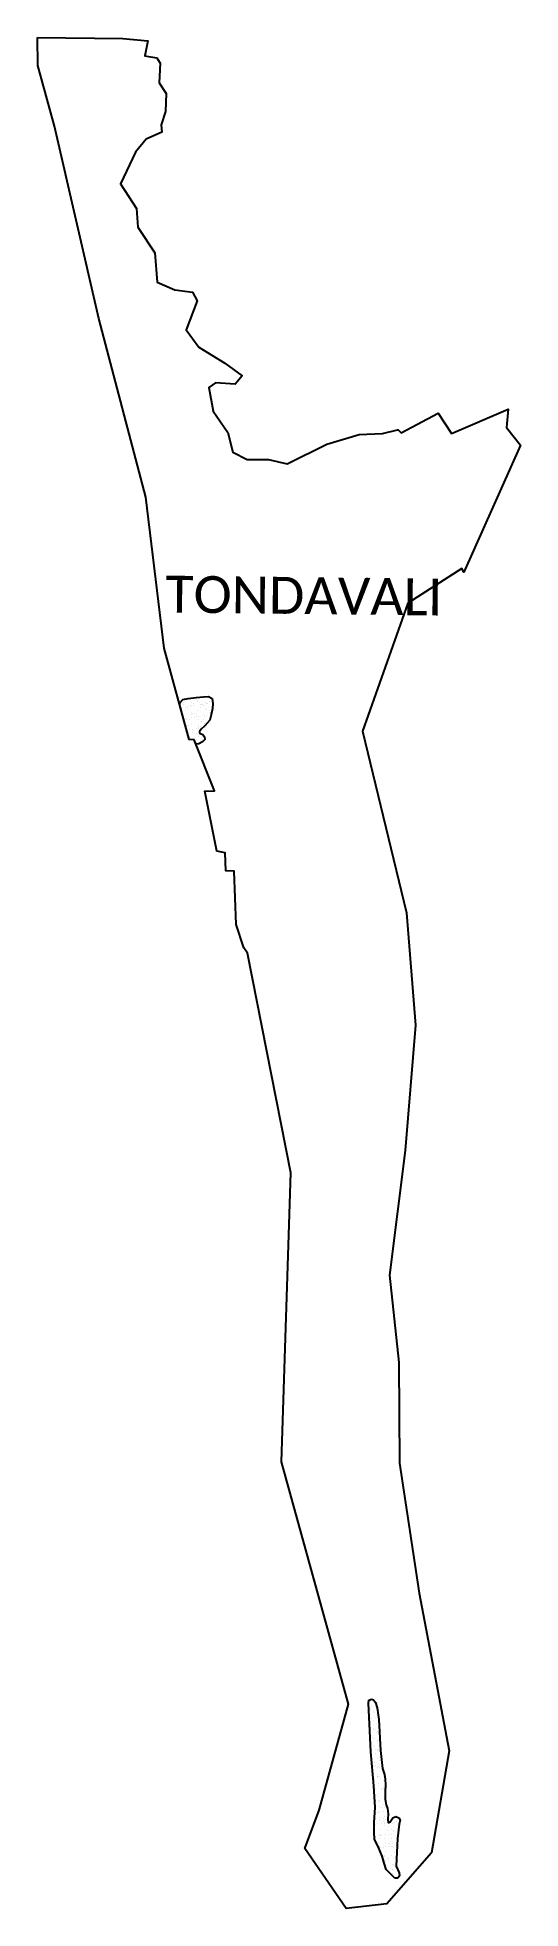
# Model space of a CAD drawing. Header units: metres. Extents: x 333981 to 336087, y 1779321 to 1787486.
import ezdxf

# ---------------------------------------------------------------- set-up
doc = ezdxf.new("R2010")
doc.units = ezdxf.units.M
doc.layers.add('SAND DUNES', color=42, linetype='Continuous')
doc.layers.add('VILLAGE NAME', color=250, linetype='Continuous')

msp = doc.modelspace()

# ---------------------------------------------------------------- linework, layer by layer
at = {"color": 3}
msp.add_lwpolyline([(333981.4, 1787485.7), (334353.8, 1787480.5), (334462.6, 1787470.5), (334448.9, 1787404.7), (334501.9, 1787396.4), (334516.3, 1787373.5), (334512.5, 1787287.3), (334542.5, 1787241.3), (334539.5, 1787163.2), (334520.2, 1787104.1), (334523.9, 1787071.9), (334455.1, 1787041.6), (334409, 1786985.4), (334342.7, 1786846.2), (334413.3, 1786739.1), (334418.7, 1786657.6), (334493.1, 1786545.2), (334503.9, 1786417.4), (334579.7, 1786384), (334657.3, 1786374.4), (334677.6, 1786336.9), (334629.1, 1786209.8), (334685.6, 1786134.9), (334798.2, 1786064.6), (334874, 1786008.9), (334842.9, 1785973.5), (334758.3, 1785977.9), (334729.2, 1785958.3), (334747, 1785855.7), (334810.8, 1785761.5), (334833.8, 1785675.8), (334895.9, 1785643.7), (334988.6, 1785644.7), (335070.5, 1785625.5), (335243.3, 1785711), (335383.4, 1785753.1), (335486, 1785758.1), (335551.6, 1785772.9), (335553.8, 1785773.4), (335567.1, 1785761.1), (335728.6, 1785846), (335785.8, 1785757.4), (336033, 1785863), (336026, 1785783.6), (336087.5, 1785706.7), (335840.3, 1785152), (335831.6, 1785169.1), (335596.8, 1785016.6), (335398.4, 1784458.4), (335590.1, 1783666.3), (335628.8, 1783176), (335584.6, 1782628.5), (335516.8, 1782084.4), (335557, 1781704.4), (335559.1, 1781264.8), (335646.1, 1780698.1), (335776.1, 1780009.4), (335700, 1779564.2), (335504.1, 1779342.4), (335327.2, 1779321.3), (335147.3, 1779583.9), (335209.5, 1779751.1), (335336.9, 1780212.5), (335045.4, 1781270.1), (335086, 1782531), (334897.1, 1783489.6), (334880.6, 1783512.9), (334847.3, 1783615.1), (334839, 1783848.1), (334802.7, 1783849.4), (334799, 1783927.5), (334763.6, 1783934.9), (334710.7, 1784196.7), (334752.5, 1784198.7), (334664.1, 1784420.4), (334642.1, 1784421.9), (334534.3, 1784820.3), (334453.4, 1785479.8), (334249.4, 1786259.8), (334056, 1787098.4), (333982.7, 1787362.8), (333981.4, 1787485.7)], dxfattribs=at)
at = {"layer": 'SAND DUNES'}
for p, q in [((334603.7, 1784584.3), (334615, 1784596.5)), ((334615, 1784596.5), (334638.3, 1784601)), ((334638.3, 1784601), (334673.4, 1784605.4)), ((334673.4, 1784605.4), (334705.9, 1784609.2)), ((334705.9, 1784609.2), (334727.4, 1784610.4)), ((334727.4, 1784610.4), (334742.6, 1784600.7)), ((334742.6, 1784600.7), (334745.8, 1784578.8)), ((334600.9, 1784574.3), (334603.7, 1784584.3)), ((334732.5, 1784507.4), (334710.5, 1784482.4)), ((334739.3, 1784529.6), (334732.5, 1784507.4)), ((334745, 1784558), (334739.3, 1784529.6)), ((334745.8, 1784578.8), (334745, 1784558)), ((334694.8, 1784467.2), (334688.5, 1784457.3)), ((334688.5, 1784457.3), (334688.5, 1784450)), ((334688.5, 1784450), (334701.7, 1784444.3)), ((334710.5, 1784482.4), (334694.8, 1784467.2)), ((334701.7, 1784444.3), (334709.2, 1784433.7)), ((334709.2, 1784433.7), (334710.5, 1784421.8)), ((334685.5, 1784403), (334671.5, 1784402)), ((334701.2, 1784411.6), (334685.5, 1784403)), ((334710.5, 1784421.8), (334701.2, 1784411.6)), ((335424.9, 1780217.7), (335426.5, 1780231.2)), ((335434.9, 1780005.8), (335424.9, 1780217.7)), ((335426.5, 1780231.2), (335437, 1780234.6)), ((335437, 1780234.6), (335446.6, 1780232.6)), ((335446.6, 1780232.6), (335455, 1780220.6)), ((335455, 1780220.6), (335462.9, 1780197.7)), ((335462.9, 1780197.7), (335470.2, 1780145.8)), ((335470.2, 1780145.8), (335477.2, 1780010.7)), ((335447.9, 1779856.6), (335434.9, 1780005.8)), ((335477.2, 1780010.7), (335485.1, 1779932.4)), ((335454.3, 1779762.7), (335447.9, 1779856.6)), ((335485.1, 1779932.4), (335494.1, 1779906.4)), ((335494.1, 1779906.4), (335497.5, 1779886)), ((335497.5, 1779886), (335499.2, 1779860.1)), ((335499.2, 1779860.1), (335497.8, 1779831.2)), ((335497.8, 1779831.2), (335496.7, 1779799.3)), ((335496.7, 1779799.3), (335501.6, 1779773.4)), ((335501.6, 1779773.4), (335506.8, 1779757.6)), ((335449.5, 1779696.5), (335454.3, 1779762.7)), ((335449.6, 1779653.3), (335449.5, 1779696.5)), ((335506.8, 1779757.6), (335510.1, 1779734)), ((335510.1, 1779734), (335509.5, 1779711.6)), ((335509.5, 1779711.6), (335509.8, 1779695.8)), ((335509.8, 1779695.8), (335518.7, 1779699.2)), ((335518.7, 1779699.2), (335530.8, 1779717.2)), ((335530.8, 1779717.2), (335543.2, 1779722.5)), ((335543.2, 1779722.5), (335556.7, 1779716.7)), ((335558.4, 1779689.6), (335550.9, 1779626.6)), ((335556.7, 1779716.7), (335562, 1779706.6)), ((335562, 1779706.6), (335558.4, 1779689.6)), ((335450.5, 1779623.6), (335449.6, 1779653.3)), ((335470.3, 1779585.4), (335450.5, 1779623.6)), ((335550.9, 1779626.6), (335545.7, 1779506.9)), ((335483.9, 1779549.4), (335470.3, 1779585.4)), ((335492.5, 1779519.6), (335483.9, 1779549.4)), ((335501.2, 1779491.8), (335492.5, 1779519.6)), ((335539.1, 1779453.3), (335501.2, 1779491.8)), ((335551.9, 1779454.7), (335539.1, 1779453.3)), ((335545.7, 1779506.9), (335551.8, 1779490.2)), ((335551.8, 1779490.2), (335559, 1779476.6)), ((335559.3, 1779464.7), (335551.9, 1779454.7)), ((335559, 1779476.6), (335559.3, 1779464.7))]:
    msp.add_line(p, q, dxfattribs=at)
at = {"layer": 'SAND DUNES', "linetype": 'Continuous'}
for p, q in [((334627.1, 1784588), (334627.1, 1784588)), ((334627.1, 1784588), (334627.1, 1784588)), ((334673.5, 1784595.3), (334673.5, 1784595.3)), ((334673.5, 1784595.3), (334673.5, 1784595.3)), ((334677.1, 1784591.9), (334677.1, 1784591.9)), ((334677.1, 1784591.9), (334677.1, 1784591.9)), ((334679.5, 1784588.4), (334679.5, 1784588.4)), ((334679.5, 1784588.4), (334679.5, 1784588.4)), ((334705.4, 1784608), (334705.4, 1784608)), ((334705.4, 1784608), (334705.4, 1784608)), ((334730.6, 1784587.9), (334730.6, 1784587.9)), ((334730.6, 1784587.9), (334730.6, 1784587.9)), ((334609.6, 1784563.9), (334609.6, 1784563.9)), ((334609.6, 1784563.9), (334609.6, 1784563.9)), ((334613.2, 1784578.1), (334613.2, 1784578.1)), ((334613.2, 1784578.1), (334613.2, 1784578.1)), ((334614.1, 1784529.8), (334614.1, 1784529.8)), ((334614.1, 1784529.8), (334614.1, 1784529.8)), ((334616.9, 1784574.7), (334616.9, 1784574.7)), ((334616.9, 1784574.7), (334616.9, 1784574.7)), ((334627.8, 1784514.5), (334627.8, 1784514.5)), ((334627.8, 1784514.5), (334627.8, 1784514.5)), ((334628.2, 1784549.5), (334628.2, 1784549.5)), ((334628.2, 1784549.5), (334628.2, 1784549.5)), ((334628.5, 1784560.4), (334628.5, 1784560.4)), ((334628.5, 1784560.4), (334628.5, 1784560.4)), ((334629.2, 1784510.9), (334629.2, 1784510.9)), ((334629.2, 1784510.9), (334629.2, 1784510.9)), ((334634.2, 1784558.7), (334634.2, 1784558.7)), ((334634.2, 1784558.7), (334634.2, 1784558.7)), ((334636.8, 1784567.4), (334636.8, 1784567.4)), ((334636.8, 1784567.4), (334636.8, 1784567.4)), ((334644.3, 1784510.3), (334644.3, 1784510.3)), ((334644.3, 1784510.3), (334644.3, 1784510.3)), ((334647.2, 1784568.7), (334647.2, 1784568.7)), ((334647.2, 1784568.7), (334647.2, 1784568.7)), ((334652.1, 1784585.1), (334652.1, 1784585.1)), ((334652.1, 1784585.1), (334652.1, 1784585.1)), ((334652.4, 1784567.9), (334652.4, 1784567.9)), ((334652.4, 1784567.9), (334652.4, 1784567.9)), ((334653.4, 1784529.3), (334653.4, 1784529.3)), ((334653.4, 1784529.3), (334653.4, 1784529.3)), ((334654, 1784540.3), (334654, 1784540.3)), ((334654, 1784540.3), (334654, 1784540.3)), ((334655, 1784517.9), (334655, 1784517.9)), ((334655, 1784517.9), (334655, 1784517.9)), ((334657.7, 1784536.9), (334657.7, 1784536.9)), ((334657.7, 1784536.9), (334657.7, 1784536.9)), ((334660.5, 1784579.7), (334660.5, 1784579.7)), ((334660.5, 1784579.7), (334660.5, 1784579.7)), ((334663.5, 1784570.7), (334663.5, 1784570.7)), ((334663.5, 1784570.7), (334663.5, 1784570.7)), ((334665.4, 1784519.2), (334665.4, 1784519.2)), ((334665.4, 1784519.2), (334665.4, 1784519.2)), ((334668, 1784535), (334668, 1784535)), ((334668, 1784535), (334668, 1784535)), ((334675, 1784520.9), (334675, 1784520.9)), ((334675, 1784520.9), (334675, 1784520.9)), ((334676.4, 1784529.5), (334676.4, 1784529.5)), ((334676.4, 1784529.5), (334676.4, 1784529.5)), ((334680.5, 1784549.9), (334680.5, 1784549.9)), ((334680.5, 1784549.9), (334680.5, 1784549.9)), ((334681.6, 1784511.3), (334681.6, 1784511.3)), ((334681.6, 1784511.3), (334681.6, 1784511.3)), ((334681.7, 1784521.3), (334681.7, 1784521.3)), ((334681.7, 1784521.3), (334681.7, 1784521.3)), ((334690.7, 1784574.2), (334690.7, 1784574.2)), ((334690.7, 1784574.2), (334690.7, 1784574.2)), ((334690.7, 1784560.2), (334690.7, 1784560.2)), ((334690.7, 1784560.2), (334690.7, 1784560.2)), ((334694.4, 1784575.9), (334694.4, 1784575.9)), ((334694.4, 1784575.9), (334694.4, 1784575.9)), ((334701.1, 1784575.5), (334701.1, 1784575.5)), ((334701.1, 1784575.5), (334701.1, 1784575.5)), ((334706.4, 1784569.5), (334706.4, 1784569.5)), ((334706.4, 1784569.5), (334706.4, 1784569.5)), ((334706.6, 1784510), (334706.6, 1784510)), ((334706.6, 1784510), (334706.6, 1784510)), ((334707.4, 1784531), (334707.4, 1784531)), ((334707.4, 1784531), (334707.4, 1784531)), ((334708.9, 1784524.7), (334708.9, 1784524.7)), ((334708.9, 1784524.7), (334708.9, 1784524.7)), ((334714.2, 1784557.5), (334714.2, 1784557.5)), ((334714.2, 1784557.5), (334714.2, 1784557.5)), ((334714.4, 1784584.9), (334714.4, 1784584.9)), ((334714.4, 1784584.9), (334714.4, 1784584.9)), ((334717.4, 1784577.5), (334717.4, 1784577.5)), ((334717.4, 1784577.5), (334717.4, 1784577.5)), ((334717.9, 1784554.2), (334717.9, 1784554.2)), ((334717.9, 1784554.2), (334717.9, 1784554.2)), ((334719.3, 1784526), (334719.3, 1784526)), ((334719.3, 1784526), (334719.3, 1784526)), ((334722.8, 1784579.5), (334722.8, 1784579.5)), ((334722.8, 1784579.5), (334722.8, 1784579.5)), ((334730.2, 1784534.7), (334730.2, 1784534.7)), ((334730.2, 1784534.7), (334730.2, 1784534.7)), ((334731.7, 1784549.3), (334731.7, 1784549.3)), ((334731.7, 1784549.3), (334731.7, 1784549.3)), ((334732.7, 1784510.8), (334732.7, 1784510.8)), ((334732.7, 1784510.8), (334732.7, 1784510.8)), ((334735.2, 1784538.1), (334735.2, 1784538.1)), ((334735.2, 1784538.1), (334735.2, 1784538.1)), ((334735.5, 1784528.1), (334735.5, 1784528.1)), ((334735.5, 1784528.1), (334735.5, 1784528.1)), ((334738.7, 1784529.3), (334738.7, 1784529.3)), ((334738.7, 1784529.3), (334738.7, 1784529.3)), ((334744.6, 1784580.9), (334744.6, 1784580.9)), ((334744.6, 1784580.9), (334744.6, 1784580.9)), ((334630, 1784479.6), (334630, 1784479.6)), ((334630, 1784479.6), (334630, 1784479.6)), ((334630.2, 1784472.4), (334630.2, 1784472.4)), ((334630.2, 1784472.4), (334630.2, 1784472.4)), ((334634.6, 1784485.3), (334634.6, 1784485.3)), ((334634.6, 1784485.3), (334634.6, 1784485.3)), ((334638.2, 1784481.9), (334638.2, 1784481.9)), ((334638.2, 1784481.9), (334638.2, 1784481.9)), ((334645.8, 1784429.4), (334645.8, 1784429.4)), ((334645.8, 1784429.4), (334645.8, 1784429.4)), ((334646, 1784465), (334646, 1784465)), ((334646, 1784465), (334646, 1784465)), ((334654.5, 1784490.8), (334654.5, 1784490.8)), ((334654.5, 1784490.8), (334654.5, 1784490.8)), ((334655.5, 1784452.2), (334655.5, 1784452.2)), ((334655.5, 1784452.2), (334655.5, 1784452.2)), ((334655.6, 1784465.9), (334655.6, 1784465.9)), ((334655.6, 1784465.9), (334655.6, 1784465.9)), ((334660.2, 1784460.1), (334660.2, 1784460.1)), ((334660.2, 1784460.1), (334660.2, 1784460.1)), ((334673.1, 1784468.5), (334673.1, 1784468.5)), ((334673.1, 1784468.5), (334673.1, 1784468.5)), ((334675.4, 1784447.5), (334675.4, 1784447.5)), ((334675.4, 1784447.5), (334675.4, 1784447.5)), ((334679, 1784444.1), (334679, 1784444.1)), ((334679, 1784444.1), (334679, 1784444.1)), ((334682.6, 1784472.8), (334682.6, 1784472.8)), ((334682.6, 1784472.8), (334682.6, 1784472.8)), ((334683.6, 1784469.8), (334683.6, 1784469.8)), ((334683.6, 1784469.8), (334683.6, 1784469.8)), ((334683.6, 1784434.2), (334683.6, 1784434.2)), ((334683.6, 1784434.2), (334683.6, 1784434.2)), ((334683.8, 1784484.8), (334683.8, 1784484.8)), ((334683.8, 1784484.8), (334683.8, 1784484.8)), ((334692.2, 1784479.4), (334692.2, 1784479.4)), ((334692.2, 1784479.4), (334692.2, 1784479.4)), ((334694.8, 1784502.5), (334694.8, 1784502.5)), ((334694.8, 1784502.5), (334694.8, 1784502.5)), ((334696.3, 1784428.1), (334696.3, 1784428.1)), ((334696.3, 1784428.1), (334696.3, 1784428.1)), ((334698.5, 1784499.1), (334698.5, 1784499.1)), ((334698.5, 1784499.1), (334698.5, 1784499.1)), ((334699.7, 1784434.6), (334699.7, 1784434.6)), ((334699.7, 1784434.6), (334699.7, 1784434.6)), ((334708.1, 1784429.2), (334708.1, 1784429.2)), ((334708.1, 1784429.2), (334708.1, 1784429.2)), ((334708.5, 1784492.4), (334708.5, 1784492.4)), ((334708.5, 1784492.4), (334708.5, 1784492.4)), ((334676.1, 1784409.9), (334676.1, 1784409.9)), ((334676.1, 1784409.9), (334676.1, 1784409.9)), ((334691.3, 1784419), (334691.3, 1784419)), ((334691.3, 1784419), (334691.3, 1784419)), ((334701.7, 1784420.3), (334701.7, 1784420.3)), ((334701.7, 1784420.3), (334701.7, 1784420.3)), ((335426.3, 1780199.8), (335426.3, 1780199.8)), ((335431.5, 1780226), (335431.5, 1780226)), ((335432.4, 1780187.5), (335432.4, 1780187.5)), ((335432.7, 1780192.4), (335432.7, 1780192.4)), ((335436.4, 1780203), (335436.4, 1780203)), ((335446, 1780181.4), (335446, 1780181.4)), ((335449.7, 1780178), (335449.7, 1780178)), ((335458.4, 1780207), (335458.4, 1780207)), ((335430.1, 1780123), (335430.1, 1780123)), ((335433.4, 1780148.9), (335433.4, 1780148.9)), ((335434, 1780111.5), (335434, 1780111.5)), ((335434.3, 1780110.4), (335434.3, 1780110.4)), ((335438.2, 1780151.4), (335438.2, 1780151.4)), ((335445.8, 1780100.7), (335445.8, 1780100.7)), ((335447.4, 1780106.9), (335447.4, 1780106.9)), ((335448.5, 1780142.2), (335448.5, 1780142.2)), ((335454.4, 1780153.5), (335454.4, 1780153.5)), ((335456.2, 1780101.9), (335456.2, 1780101.9)), ((335459.3, 1780168.5), (335459.3, 1780168.5)), ((335460.3, 1780129.9), (335460.3, 1780129.9)), ((335466.9, 1780161.9), (335466.9, 1780161.9)), ((335435.3, 1780071.8), (335435.3, 1780071.8)), ((335436.2, 1780033.3), (335436.2, 1780033.3)), ((335436.6, 1780047.8), (335436.6, 1780047.8)), ((335441.4, 1780066.8), (335441.4, 1780066.8)), ((335447.5, 1780033.6), (335447.5, 1780033.6)), ((335449.8, 1780061.3), (335449.8, 1780061.3)), ((335451.2, 1780030.2), (335451.2, 1780030.2)), ((335457.1, 1780016.5), (335457.1, 1780016.5)), ((335461.2, 1780091.4), (335461.2, 1780091.4)), ((335462.2, 1780052.9), (335462.2, 1780052.9)), ((335463.1, 1780014.3), (335463.1, 1780014.3)), ((335463.8, 1780051.2), (335463.8, 1780051.2)), ((335464.2, 1780091.9), (335464.2, 1780091.9)), ((335467.1, 1780088.5), (335467.1, 1780088.5)), ((335470.8, 1780085.1), (335470.8, 1780085.1)), ((335474.2, 1780052.4), (335474.2, 1780052.4)), ((335437.2, 1779994.7), (335437.2, 1779994.7)), ((335438.4, 1779996.3), (335438.4, 1779996.3)), ((335446, 1779945.5), (335446, 1779945.5)), ((335448.9, 1779959.1), (335448.9, 1779959.1)), ((335449.2, 1779941.7), (335449.2, 1779941.7)), ((335454.6, 1779998.3), (335454.6, 1779998.3)), ((335456.4, 1779946.8), (335456.4, 1779946.8)), ((335464.1, 1779975.8), (335464.1, 1779975.8)), ((335465, 1779937.2), (335465, 1779937.2)), ((335465.5, 1780011.1), (335465.5, 1780011.1)), ((335468.5, 1780014.1), (335468.5, 1780014.1)), ((335468.6, 1779940.7), (335468.6, 1779940.7)), ((335472.3, 1779937.3), (335472.3, 1779937.3)), ((335472.7, 1779948.8), (335472.7, 1779948.8)), ((335472.9, 1779966.3), (335472.9, 1779966.3)), ((335481.2, 1779960.9), (335481.2, 1779960.9)), ((335449.1, 1779885.8), (335449.1, 1779885.8)), ((335450.4, 1779860.9), (335450.4, 1779860.9)), ((335452.7, 1779882.4), (335452.7, 1779882.4)), ((335464, 1779896), (335464, 1779896)), ((335464.9, 1779891.5), (335464.9, 1779891.5)), ((335465.9, 1779898.7), (335465.9, 1779898.7)), ((335466.9, 1779860.1), (335466.9, 1779860.1)), ((335470, 1779866.3), (335470, 1779866.3)), ((335474.4, 1779897.3), (335474.4, 1779897.3)), ((335488.6, 1779916.1), (335488.6, 1779916.1)), ((335490.2, 1779917), (335490.2, 1779917)), ((335490.7, 1779899.3), (335490.7, 1779899.3)), ((335491.2, 1779878.4), (335491.2, 1779878.4)), ((335454.9, 1779843.1), (335454.9, 1779843.1)), ((335456.6, 1779791.6), (335456.6, 1779791.6)), ((335457.8, 1779816.1), (335457.8, 1779816.1)), ((335466.2, 1779810.7), (335466.2, 1779810.7)), ((335467.8, 1779821.6), (335467.8, 1779821.6)), ((335468.8, 1779783), (335468.8, 1779783)), ((335470.2, 1779792.9), (335470.2, 1779792.9)), ((335472.9, 1779793.6), (335472.9, 1779793.6)), ((335473.8, 1779789.5), (335473.8, 1779789.5)), ((335480.6, 1779841.3), (335480.6, 1779841.3)), ((335482.1, 1779846.5), (335482.1, 1779846.5)), ((335489.7, 1779847.9), (335489.7, 1779847.9)), ((335491.1, 1779773.4), (335491.1, 1779773.4)), ((335492.1, 1779839.9), (335492.1, 1779839.9)), ((335492.5, 1779847.8), (335492.5, 1779847.8)), ((335493.1, 1779801.3), (335493.1, 1779801.3)), ((335493.4, 1779844.5), (335493.4, 1779844.5)), ((335496.4, 1779791.1), (335496.4, 1779791.1)), ((335454.2, 1779734.5), (335454.2, 1779734.5)), ((335455.1, 1779688), (335455.1, 1779688)), ((335464.2, 1779740.8), (335464.2, 1779740.8)), ((335465.6, 1779691), (335465.6, 1779691)), ((335469.7, 1779744.5), (335469.7, 1779744.5)), ((335470.7, 1779705.9), (335470.7, 1779705.9)), ((335471.5, 1779718.5), (335471.5, 1779718.5)), ((335473.5, 1779765.9), (335473.5, 1779765.9)), ((335474.7, 1779742.1), (335474.7, 1779742.1)), ((335481.9, 1779760.4), (335481.9, 1779760.4)), ((335482.3, 1779691.3), (335482.3, 1779691.3)), ((335489.3, 1779715.7), (335489.3, 1779715.7)), ((335490.9, 1779744.1), (335490.9, 1779744.1)), ((335491.3, 1779700), (335491.3, 1779700)), ((335492.7, 1779692.6), (335492.7, 1779692.6)), ((335494, 1779762.8), (335494, 1779762.8)), ((335494.9, 1779724.3), (335494.9, 1779724.3)), ((335494.9, 1779696.6), (335494.9, 1779696.6)), ((335497.7, 1779710.2), (335497.7, 1779710.2)), ((335509, 1779694.6), (335509, 1779694.6)), ((335527.9, 1779690.6), (335527.9, 1779690.6)), ((335536.2, 1779698), (335536.2, 1779698)), ((335546.6, 1779699.3), (335546.6, 1779699.3)), ((335551.5, 1779717.1), (335551.5, 1779717.1)), ((335551.6, 1779715.3), (335551.6, 1779715.3)), ((335555.2, 1779713.7), (335555.2, 1779713.7)), ((335560, 1779709.8), (335560, 1779709.8)), ((335451.1, 1779660.4), (335451.1, 1779660.4)), ((335451.9, 1779663.5), (335451.9, 1779663.5)), ((335456.8, 1779636.5), (335456.8, 1779636.5)), ((335458.5, 1779615.6), (335458.5, 1779615.6)), ((335466.9, 1779610.2), (335466.9, 1779610.2)), ((335471.6, 1779667.4), (335471.6, 1779667.4)), ((335471.7, 1779645.1), (335471.7, 1779645.1)), ((335472.6, 1779628.9), (335472.6, 1779628.9)), ((335473.1, 1779638.5), (335473.1, 1779638.5)), ((335475.4, 1779641.7), (335475.4, 1779641.7)), ((335481.3, 1779640.8), (335481.3, 1779640.8)), ((335492.6, 1779625.6), (335492.6, 1779625.6)), ((335495.9, 1779685.7), (335495.9, 1779685.7)), ((335496.8, 1779647.2), (335496.8, 1779647.2)), ((335497.8, 1779608.6), (335497.8, 1779608.6)), ((335500.3, 1779641.8), (335500.3, 1779641.8)), ((335505, 1779665.5), (335505, 1779665.5)), ((335510.7, 1779643.1), (335510.7, 1779643.1)), ((335512.2, 1779680.6), (335512.2, 1779680.6)), ((335512.4, 1779607.2), (335512.4, 1779607.2)), ((335513.4, 1779660), (335513.4, 1779660)), ((335520.8, 1779615.2), (335520.8, 1779615.2)), ((335524, 1779667.6), (335524, 1779667.6)), ((335524.9, 1779629.1), (335524.9, 1779629.1)), ((335527, 1779645.1), (335527, 1779645.1)), ((335529.2, 1779609.8), (335529.2, 1779609.8)), ((335532, 1779662.2), (335532, 1779662.2)), ((335535.6, 1779658.7), (335535.6, 1779658.7)), ((335543.6, 1779640.4), (335543.6, 1779640.4)), ((335549.9, 1779687.2), (335549.9, 1779687.2)), ((335550.9, 1779648.7), (335550.9, 1779648.7)), ((335473.5, 1779590.3), (335473.5, 1779590.3)), ((335474.9, 1779587), (335474.9, 1779587)), ((335482.6, 1779560), (335482.6, 1779560)), ((335491.2, 1779589), (335491.2, 1779589)), ((335492.8, 1779552.2), (335492.8, 1779552.2)), ((335492.9, 1779537.5), (335492.9, 1779537.5)), ((335496.5, 1779548.8), (335496.5, 1779548.8)), ((335497.1, 1779590.6), (335497.1, 1779590.6)), ((335498.7, 1779570.1), (335498.7, 1779570.1)), ((335499.7, 1779531.5), (335499.7, 1779531.5)), ((335509.2, 1779539.5), (335509.2, 1779539.5)), ((335512.8, 1779540.4), (335512.8, 1779540.4)), ((335513.7, 1779532.7), (335513.7, 1779532.7)), ((335516, 1779603.8), (335516, 1779603.8)), ((335518.3, 1779592.3), (335518.3, 1779592.3)), ((335525.9, 1779590.5), (335525.9, 1779590.5)), ((335526.8, 1779552), (335526.8, 1779552)), ((335528.8, 1779593.6), (335528.8, 1779593.6)), ((335533.3, 1779587.7), (335533.3, 1779587.7)), ((335536.4, 1779542.8), (335536.4, 1779542.8)), ((335536.5, 1779565), (335536.5, 1779565)), ((335544.9, 1779559.6), (335544.9, 1779559.6)), ((335545, 1779595.6), (335545, 1779595.6)), ((335546.8, 1779544.1), (335546.8, 1779544.1)), ((335498.4, 1779509.8), (335498.4, 1779509.8)), ((335511, 1779487.9), (335511, 1779487.9)), ((335527.2, 1779490), (335527.2, 1779490)), ((335527.8, 1779513.5), (335527.8, 1779513.5)), ((335528.6, 1779490.2), (335528.6, 1779490.2)), ((335528.7, 1779474.9), (335528.7, 1779474.9)), ((335533.5, 1779514.3), (335533.5, 1779514.3)), ((335537.1, 1779510.9), (335537.1, 1779510.9))]:
    msp.add_line(p, q, dxfattribs=at)

# ---------------------------------------------------------------- texts
at = {"layer": 'VILLAGE NAME', "insert": (334540.7, 1785137.4), "char_height": 161.109, "attachment_point": 1, "rotation": 359.37415}
msp.add_mtext_dynamic_manual_height_columns('{\\fCalibri|b0|i0|c0|p34;TONDAVALI}', width=1589.786, gutter_width=805.5, heights=[0], dxfattribs=at)

doc.saveas('drawing.dxf')
